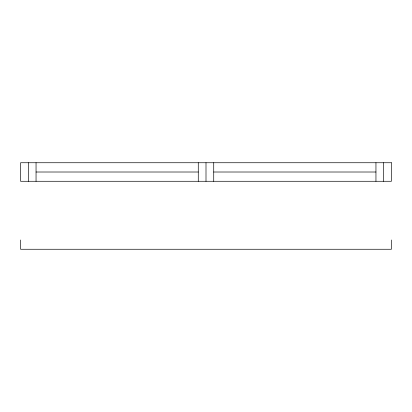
<?xml version="1.0" encoding="UTF-8"?>
<svg xmlns="http://www.w3.org/2000/svg" width="412" height="412" viewBox="0 0 412 412"><rect width="100%" height="100%" fill="white"/><g stroke="black" fill="none" stroke-linecap="round" stroke-linejoin="round"><path stroke-width="0.62" d="M36.05 172.01L198.275 172.01M213.725 172.01L375.95 172.01M391.4 239.99L391.4 249.26L20.6 249.26L20.6 239.99M383.675 162.74L383.675 181.28M375.95 162.74L375.95 181.28M213.725 162.74L213.725 181.28M206 162.74L206 181.28M198.275 162.74L198.275 181.28M36.05 162.74L36.05 181.28M28.325 162.74L28.325 181.28M391.4 162.74L20.6 162.74L20.6 181.28L391.4 181.28L391.4 162.74"/></g></svg>
